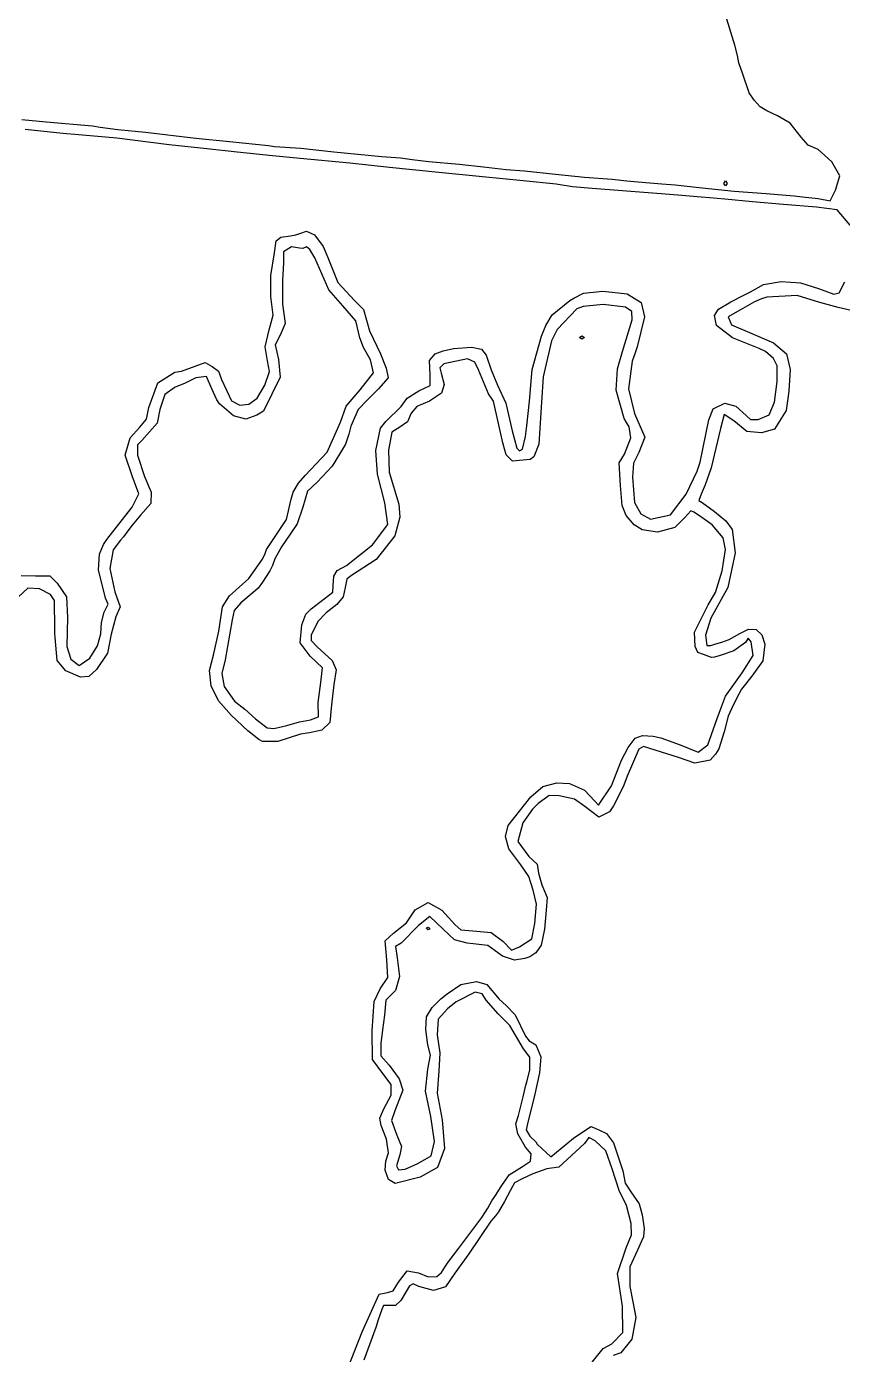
# Model space of a CAD drawing. Extents: x -65 to 166, y -50 to 139.
# Drawn here: x -36.59 to -7.6, y 45.09 to 92.23 of the extents above; entities that cross this region are included whole.
import ezdxf

# ---------------------------------------------------------------- set-up
doc = ezdxf.new("R2010")
doc.units = 0

msp = doc.modelspace()

# ---------------------------------------------------------------- linework, layer by layer
at = {"layer": 'Layer 1'}
for p, q in [((-11.427899, 91.572776), (-12.08514, 93.736326)), ((-11.332993, 91.198609), (-11.427899, 91.572776)), ((-11.279078, 90.942808), (-11.332993, 91.198609)), ((-11.152211, 90.570263), (-11.279078, 90.942808)), ((-10.909622, 89.880067), (-11.152211, 90.570263)), ((-10.733556, 89.610418), (-10.909622, 89.880067)), ((-10.528408, 89.375523), (-10.733556, 89.610418)), ((-10.290087, 89.233722), (-10.528408, 89.375523)), ((-9.906247, 89.055009), (-10.290087, 89.233722)), ((-36.751052, 88.933169), (-35.884865, 88.843115)), ((-35.884865, 88.843115), (-34.242095, 88.704944)), ((-34.242095, 88.704944), (-33.973279, 88.654745)), ((-33.973279, 88.654745), (-33.346041, 88.571324)), ((-9.454274, 88.795486), (-9.906247, 89.055009)), ((-9.063561, 88.301381), (-9.454274, 88.795486)), ((-35.526417, 88.453907), (-36.631547, 88.568064)), ((-35.167995, 88.416965), (-35.526417, 88.453907)), ((-34.869308, 88.392025), (-35.167995, 88.416965)), ((-33.375888, 88.269098), (-34.869308, 88.392025)), ((-31.524038, 88.031732), (-33.375888, 88.269098)), ((-33.346041, 88.571324), (-32.360381, 88.483058)), ((-32.360381, 88.483058), (-30.568271, 88.269715)), ((-30.568271, 88.269715), (-29.373531, 88.148736)), ((-8.814518, 88.022845), (-9.063561, 88.301381)), ((-30.179958, 87.882227), (-31.524038, 88.031732)), ((-29.104688, 87.763073), (-30.179958, 87.882227)), ((-29.373531, 88.148736), (-27.997211, 88.0003)), ((-27.850208, 87.641386), (-29.104688, 87.763073)), ((-27.997211, 88.0003), (-27.78338, 87.966169)), ((-27.78338, 87.966169), (-26.84719, 87.90539)), ((-26.84719, 87.90539), (-25.66984, 87.784091)), ((-25.66984, 87.784091), (-23.96734, 87.615336)), ((-8.458539, 87.865224), (-8.814518, 88.022845)), ((-7.982818, 87.428325), (-8.458539, 87.865224)), ((-26.864548, 87.549428), (-27.850208, 87.641386)), ((-25.102308, 87.37597), (-26.864548, 87.549428)), ((-23.698488, 87.226442), (-25.102308, 87.37597)), ((-23.96734, 87.615336), (-23.306604, 87.563263)), ((-21.936248, 87.051096), (-23.698488, 87.226442)), ((-23.306604, 87.563263), (-22.884118, 87.507349)), ((-22.884118, 87.507349), (-22.290378, 87.434797)), ((-22.290378, 87.434797), (-21.219438, 87.338914)), ((-21.219438, 87.338914), (-20.353252, 87.249249)), ((-20.353252, 87.249249), (-19.546803, 87.156979)), ((-7.689037, 86.926271), (-7.982818, 87.428325)), ((-20.383088, 86.896909), (-21.936248, 87.051096)), ((-18.949398, 86.752226), (-20.383088, 86.896909)), ((-19.546803, 87.156979), (-18.901004, 87.100832)), ((-17.771738, 86.629496), (-18.949398, 86.752226)), ((-18.901004, 87.100832), (-17.795874, 86.993287)), ((-17.795874, 86.993287), (-16.769034, 86.878837)), ((-16.769034, 86.878837), (-15.784562, 86.808754)), ((-15.784562, 86.808754), (-15.26355, 86.756341)), ((-15.26355, 86.756341), (-14.588634, 86.689758)), ((-11.81089, 86.657491), (-11.751153, 86.747096)), ((-11.751153, 86.747096), (-11.691416, 86.657491)), ((-7.84473, 86.41917), (-7.689037, 86.926271)), ((-17.19583, 86.543379), (-17.771738, 86.629496)), ((-16.49177, 86.481288), (-17.19583, 86.543379)), ((-14.2003, 86.299102), (-16.49177, 86.481288)), ((-14.588634, 86.689758), (-14.021133, 86.639609)), ((-13.453588, 86.239365), (-14.2003, 86.299102)), ((-14.021133, 86.639609), (-13.543237, 86.609573)), ((-13.543237, 86.609573), (-12.587445, 86.507178)), ((-12.587445, 86.507178), (-11.452445, 86.386718)), ((-11.751153, 86.567885), (-11.81089, 86.657491)), ((-11.81089, 86.657491), (-11.81089, 86.657491)), ((-11.691416, 86.657491), (-11.751153, 86.567885)), ((-11.452445, 86.386718), (-10.307715, 86.306312)), ((-10.307715, 86.306312), (-9.312013, 86.21486)), ((-8.038856, 86.036247), (-7.844711, 86.419167)), ((-7.844711, 86.419167), (-7.84473, 86.41917)), ((-12.61727, 86.167179), (-13.453588, 86.239365)), ((-12.320537, 86.142836), (-12.61727, 86.167179)), ((-11.782904, 86.095763), (-12.320537, 86.142836)), ((-10.795292, 86.000967), (-11.782904, 86.095763)), ((-9.690162, 85.910758), (-10.795292, 86.000967)), ((-8.525292, 85.817126), (-9.690162, 85.910758)), ((-9.312013, 86.21486), (-9.023059, 86.182961)), ((-9.023059, 86.182961), (-8.465599, 86.128708)), ((-7.788335, 85.717282), (-8.525292, 85.817126)), ((-8.465599, 86.128708), (-8.038856, 86.036247)), ((-7.263169, 85.110324), (-7.788335, 85.717282)), ((-27.017363, 84.829903), (-26.843097, 84.895267)), ((-26.843097, 84.895267), (-26.63766, 84.966838)), ((-26.63766, 84.966838), (-26.357493, 84.839709)), ((-27.777725, 84.200167), (-27.722187, 84.616567)), ((-27.722187, 84.616567), (-27.557435, 84.747304)), ((-27.557435, 84.747304), (-27.215018, 84.794604)), ((-27.173867, 84.406533), (-27.4543, 84.230776)), ((-27.215018, 84.794604), (-27.017363, 84.829903)), ((-26.89585, 84.358833), (-27.173867, 84.406533)), ((-26.64346, 84.413904), (-26.776753, 84.354771)), ((-26.525303, 84.312871), (-26.64346, 84.413904)), ((-26.357493, 84.839709), (-26.049744, 84.417371)), ((-26.049744, 84.417371), (-25.878083, 84.029081)), ((-27.904133, 83.391932), (-27.777725, 84.200167)), ((-27.4543, 84.230776), (-27.462738, 83.852323)), ((-26.776753, 84.354771), (-26.89585, 84.358833)), ((-26.346044, 84.01565), (-26.525303, 84.312871)), ((-25.849241, 82.87832), (-26.346044, 84.01565)), ((-25.878083, 84.029081), (-25.525326, 83.140308)), ((-27.462738, 83.852323), (-27.488485, 83.199672)), ((-27.908911, 82.64522), (-27.904133, 83.391932)), ((-27.488485, 83.199672), (-27.492637, 82.374161)), ((-25.525326, 83.140308), (-24.940109, 82.507442)), ((-10.873359, 82.815305), (-10.406891, 83.071932)), ((-10.406891, 83.071932), (-9.778538, 83.179536)), ((-9.778538, 83.179536), (-9.092612, 83.13325)), ((-9.092612, 83.13325), (-8.453429, 82.928208)), ((-7.714222, 82.778842), (-7.512697, 83.162879)), ((-27.829528, 81.979871), (-27.908911, 82.64522)), ((-25.348999, 82.309463), (-25.849241, 82.87832)), ((-24.940109, 82.507442), (-24.612229, 82.178889)), ((-17.910182, 81.989649), (-17.281829, 82.505783)), ((-17.281829, 82.505783), (-17.145319, 82.590663)), ((-17.145319, 82.590663), (-16.795264, 82.7677)), ((-16.795264, 82.7677), (-16.111889, 82.831248)), ((-16.111889, 82.831248), (-15.253168, 82.736103)), ((-15.253168, 82.736103), (-14.747309, 82.429033)), ((-11.57188, 82.457498), (-11.127703, 82.684905)), ((-11.127703, 82.684905), (-10.873359, 82.815305)), ((-10.475652, 82.565553), (-10.726009, 82.45397)), ((-10.29187, 82.618307), (-10.475652, 82.565553)), ((-9.20588, 82.683868), (-10.29187, 82.618307)), ((-8.409568, 82.432429), (-9.20588, 82.683868)), ((-8.453429, 82.928208), (-7.904225, 82.727838)), ((-7.904225, 82.727838), (-7.714222, 82.778842)), ((-27.492637, 82.374161), (-27.405129, 81.686858)), ((-24.884697, 81.779944), (-25.348999, 82.309463)), ((-24.612229, 82.178889), (-24.408024, 81.423342)), ((-17.035746, 82.207139), (-17.73588, 81.469339)), ((-16.811732, 82.291983), (-17.035746, 82.207139)), ((-16.101266, 82.361645), (-16.811732, 82.291983)), ((-15.306692, 82.271039), (-16.101266, 82.361645)), ((-15.083543, 82.114863), (-15.306692, 82.271039)), ((-15.069949, 81.818848), (-15.083543, 82.114863)), ((-14.747309, 82.429033), (-14.635095, 81.928509)), ((-12.149814, 81.969384), (-12.003193, 82.191322)), ((-12.003193, 82.191322), (-11.57188, 82.457498)), ((-11.226865, 82.172537), (-11.661313, 81.917281)), ((-10.726009, 82.45397), (-11.226865, 82.172537)), ((-7.758764, 82.258415), (-8.409568, 82.432429)), ((-7.288664, 82.1482), (-7.758764, 82.258415)), ((-27.969679, 81.46599), (-27.829528, 81.979871)), ((-27.405129, 81.686858), (-27.581409, 81.272071)), ((-24.744817, 81.181573), (-24.884697, 81.779944)), ((-18.291718, 81.238002), (-18.142945, 81.613909)), ((-18.142945, 81.613909), (-17.910182, 81.989649)), ((-15.411007, 80.687928), (-15.069949, 81.818848)), ((-14.635095, 81.928509), (-14.889382, 80.853989)), ((-12.074035, 81.613301), (-12.149814, 81.969384)), ((-11.512143, 81.179354), (-12.074035, 81.613301)), ((-11.661313, 81.917281), (-11.543629, 81.64329)), ((-11.543629, 81.64329), (-10.903343, 81.36791)), ((-28.115026, 80.861065), (-27.969679, 81.46599)), ((-27.581409, 81.272071), (-27.750613, 80.932084)), ((-24.618929, 80.828635), (-24.744817, 81.181573)), ((-24.408024, 81.423342), (-24.011045, 80.612813)), ((-18.621946, 80.056562), (-18.291718, 81.238002)), ((-17.73588, 81.469339), (-17.935553, 81.071061)), ((-16.9482, 81.1916), (-16.858594, 81.251337)), ((-16.858594, 81.131863), (-16.9482, 81.1916)), ((-16.9482, 81.1916), (-16.9482, 81.1916)), ((-16.858594, 81.251337), (-16.768989, 81.1916)), ((-16.768989, 81.1916), (-16.858594, 81.131863)), ((-10.855036, 80.917909), (-11.512143, 81.179354)), ((-10.903343, 81.36791), (-10.052911, 81.005756)), ((-28.029416, 80.35526), (-28.115026, 80.861065)), ((-27.750613, 80.932084), (-27.635084, 80.411165)), ((-24.366597, 80.397209), (-24.618929, 80.828635)), ((-24.011045, 80.612813), (-23.816092, 80.103382)), ((-22.071207, 80.604542), (-21.791091, 80.713669)), ((-21.791091, 80.713669), (-21.414038, 80.801112)), ((-21.414038, 80.801112), (-20.771607, 80.845914)), ((-20.771607, 80.845914), (-20.421987, 80.776304)), ((-20.421987, 80.776304), (-20.25447, 80.567343)), ((-17.935553, 81.071061), (-18.238227, 79.787791)), ((-15.595686, 80.077162), (-15.411007, 80.687928)), ((-14.976889, 80.609282), (-15.076145, 80.353853)), ((-14.889382, 80.853989), (-14.976889, 80.609282)), ((-10.556351, 80.802766), (-10.855036, 80.917909)), ((-10.337642, 80.688519), (-10.556351, 80.802766)), ((-10.049471, 80.4407), (-10.337642, 80.688519)), ((-10.052911, 81.005756), (-9.591013, 80.609322)), ((-9.591013, 80.609322), (-9.454757, 80.057957)), ((-31.086906, 79.988851), (-30.59987, 80.177315)), ((-30.59987, 80.177315), (-30.243209, 80.298151)), ((-30.243209, 80.298151), (-29.988659, 80.16311)), ((-29.988659, 80.16311), (-29.763303, 79.997242)), ((-27.952352, 79.983332), (-28.029416, 80.35526)), ((-27.635084, 80.411165), (-27.575479, 79.786573)), ((-24.267042, 79.932431), (-24.366597, 80.397209)), ((-22.271242, 80.368162), (-22.071207, 80.604542)), ((-22.252757, 79.865577), (-22.271242, 80.368162)), ((-21.766892, 80.249314), (-21.901109, 80.11537)), ((-20.924813, 80.432133), (-21.766892, 80.249314)), ((-20.655749, 80.309963), (-20.924813, 80.432133)), ((-20.532462, 80.046131), (-20.655749, 80.309963)), ((-20.25447, 80.567343), (-20.082295, 80.041269)), ((-15.076145, 80.353853), (-15.201131, 79.372299)), ((-9.916622, 80.178035), (-10.049471, 80.4407)), ((-9.926036, 79.621658), (-9.916622, 80.178035)), ((-31.925365, 79.578679), (-31.315207, 79.958804)), ((-31.315207, 79.958804), (-31.086906, 79.988851)), ((-30.568257, 79.752878), (-30.979169, 79.55847)), ((-30.196223, 79.807784), (-30.568257, 79.752878)), ((-30.002884, 79.368094), (-30.196223, 79.807784)), ((-29.763303, 79.997242), (-29.663446, 79.698834)), ((-29.663446, 79.698834), (-29.304502, 78.94475)), ((-27.575479, 79.786573), (-28.17488, 78.576753)), ((-28.121843, 79.491493), (-27.952352, 79.983332)), ((-24.738772, 79.328329), (-24.267042, 79.932431)), ((-23.740107, 79.761902), (-24.082769, 79.371604)), ((-23.816092, 80.103382), (-23.740107, 79.761902)), ((-22.242842, 79.487554), (-22.252757, 79.865577)), ((-21.901109, 80.11537), (-21.854755, 79.927009)), ((-21.854755, 79.927009), (-21.746188, 79.523604)), ((-20.17165, 79.190422), (-20.532462, 80.046131)), ((-20.082295, 80.041269), (-19.851969, 79.500619)), ((-18.717494, 78.934212), (-18.621946, 80.056562)), ((-18.238227, 79.787791), (-18.297582, 78.891736)), ((-15.645486, 79.319478), (-15.595686, 80.077162)), ((-9.454757, 80.057957), (-9.508021, 79.280022)), ((-32.240872, 78.710175), (-31.925365, 79.578679)), ((-31.307179, 79.426625), (-31.679505, 79.171491)), ((-30.979169, 79.55847), (-31.307179, 79.426625)), ((-29.822149, 78.981823), (-30.002884, 79.368094)), ((-28.399786, 79.034254), (-28.121843, 79.491493)), ((-25.232044, 78.753303), (-24.738772, 79.328329)), ((-24.082769, 79.371604), (-24.479243, 78.981306)), ((-23.070297, 79.033939), (-22.653089, 79.290292)), ((-22.653089, 79.290292), (-22.242842, 79.487554)), ((-21.841471, 79.212662), (-22.266106, 78.932621)), ((-21.746188, 79.523604), (-21.841471, 79.212662)), ((-19.851969, 79.500619), (-19.556294, 78.860989)), ((-15.35906, 78.319118), (-15.645486, 79.319478)), ((-15.201131, 79.372299), (-14.990209, 78.491313)), ((-10.014289, 78.897413), (-9.926036, 79.621658)), ((-9.508021, 79.280022), (-9.599484, 78.60227)), ((-31.679505, 79.171491), (-31.856679, 78.634817)), ((-29.731939, 78.83392), (-29.822149, 78.981823)), ((-29.23277, 78.414304), (-29.731939, 78.83392)), ((-29.304502, 78.94475), (-29.009004, 78.786275)), ((-29.009004, 78.786275), (-28.692044, 78.826853)), ((-28.692044, 78.826853), (-28.399786, 79.034254)), ((-25.430179, 78.180759), (-25.232044, 78.753303)), ((-24.479243, 78.981306), (-24.802708, 78.637818)), ((-23.820774, 78.204716), (-23.280327, 78.735288)), ((-23.280327, 78.735288), (-23.070297, 79.033939)), ((-22.720399, 78.743585), (-22.922165, 78.507144)), ((-22.266106, 78.932621), (-22.720399, 78.743585)), ((-19.999268, 78.934814), (-20.17165, 79.190422)), ((-19.664952, 77.454424), (-19.999268, 78.934814)), ((-19.556294, 78.860989), (-19.336742, 77.879519)), ((-18.80945, 78.049567), (-18.717494, 78.934212)), ((-18.297582, 78.891736), (-18.381702, 77.401197)), ((-12.192028, 78.656724), (-11.785475, 78.861819)), ((-11.785475, 78.861819), (-11.390917, 78.749324)), ((-11.390917, 78.749324), (-11.025607, 78.416378)), ((-10.200916, 78.446718), (-10.014289, 78.897413)), ((-32.562873, 78.005434), (-32.323795, 78.289238)), ((-32.323795, 78.289238), (-32.240872, 78.710175)), ((-31.856679, 78.634817), (-31.951886, 78.151628)), ((-28.794341, 78.285286), (-29.23277, 78.414304)), ((-28.408851, 78.435093), (-28.794341, 78.285286)), ((-28.17488, 78.576753), (-28.408851, 78.435093)), ((-24.802708, 78.637818), (-25.072398, 78.043973)), ((-22.922165, 78.507144), (-23.057493, 78.199397)), ((-15.275609, 78.174883), (-15.35906, 78.319118)), ((-14.990209, 78.491313), (-14.618467, 77.64984)), ((-12.652571, 76.760393), (-12.348461, 78.268463)), ((-12.348461, 78.268463), (-12.192028, 78.656724)), ((-11.801392, 78.461692), (-11.935499, 77.955325)), ((-11.462561, 78.232648), (-11.801392, 78.461692)), ((-11.025607, 78.416378), (-10.868448, 78.28182)), ((-10.868448, 78.28182), (-10.593957, 78.280076)), ((-10.593957, 78.280076), (-10.200916, 78.446718)), ((-9.599484, 78.60227), (-10.015027, 77.936448)), ((-32.906735, 77.624497), (-32.562873, 78.005434)), ((-31.951886, 78.151628), (-32.496817, 77.528577)), ((-25.905172, 77.12246), (-25.430179, 78.180759)), ((-25.072398, 78.043973), (-25.132173, 77.756698)), ((-24.180542, 77.183859), (-24.01359, 77.975374)), ((-24.01359, 77.975374), (-23.820774, 78.204716)), ((-23.605493, 77.830079), (-23.725359, 77.190857)), ((-23.33122, 78.006417), (-23.605493, 77.830079)), ((-23.057493, 78.199397), (-23.33122, 78.006417)), ((-19.336742, 77.879519), (-19.174012, 77.265303)), ((-18.859789, 77.672818), (-18.80945, 78.049567)), ((-15.179217, 78.019937), (-15.275609, 78.174883)), ((-15.118513, 77.623374), (-15.179217, 78.019937)), ((-11.935499, 77.955325), (-12.261723, 76.561985)), ((-10.999232, 77.85609), (-11.462561, 78.232648)), ((-10.476031, 77.800665), (-10.999232, 77.85609)), ((-10.015027, 77.936448), (-10.476031, 77.800665)), ((-33.087941, 77.012217), (-32.906735, 77.624497)), ((-32.496817, 77.528577), (-32.648159, 77.381633)), ((-32.648159, 77.381633), (-32.641825, 77.015998)), ((-25.251804, 77.39818), (-25.428058, 77.105738)), ((-25.19191, 77.577487), (-25.251804, 77.39818)), ((-25.132173, 77.756698), (-25.19191, 77.577487)), ((-19.552276, 77.02938), (-19.664952, 77.454424)), ((-18.971142, 77.226403), (-18.859789, 77.672818)), ((-18.381702, 77.401197), (-18.566463, 76.950286)), ((-15.341413, 77.042694), (-15.118513, 77.623374)), ((-14.618467, 77.64984), (-14.838766, 77.110983)), ((-32.836735, 76.283641), (-33.087941, 77.012217)), ((-32.641825, 77.015998), (-32.396334, 76.260869)), ((-26.691649, 76.286339), (-25.905172, 77.12246)), ((-25.428058, 77.105738), (-25.63698, 76.773493)), ((-24.123156, 76.34113), (-24.180542, 77.183859)), ((-23.725359, 77.190857), (-23.703452, 76.405819)), ((-19.323443, 76.795137), (-19.552276, 77.02938)), ((-18.699635, 76.862992), (-19.323443, 76.795137)), ((-19.174012, 77.265303), (-19.079604, 77.160674)), ((-19.079604, 77.160674), (-18.971142, 77.226403)), ((-18.566463, 76.950286), (-18.699635, 76.862992)), ((-15.529441, 76.741225), (-15.341413, 77.042694)), ((-14.838766, 77.110983), (-15.027067, 76.727038)), ((-25.729542, 76.616462), (-26.26255, 76.056111)), ((-25.63698, 76.773493), (-25.729542, 76.616462)), ((-23.703452, 76.405819), (-23.365553, 75.276179)), ((-15.490933, 75.939543), (-15.529441, 76.741225)), ((-15.027067, 76.727038), (-15.055906, 76.236983)), ((-13.158598, 75.631446), (-12.76662, 76.444558)), ((-12.76662, 76.444558), (-12.652571, 76.760393)), ((-12.261723, 76.561985), (-12.477438, 75.964615)), ((-32.592408, 75.639423), (-32.836735, 76.283641)), ((-32.396334, 76.260869), (-32.161239, 75.704287)), ((-27.117924, 75.701359), (-26.923242, 76.017523)), ((-26.923242, 76.017523), (-26.691649, 76.286339)), ((-26.26255, 76.056111), (-26.610694, 75.731102)), ((-23.856222, 75.325009), (-24.123156, 76.34113)), ((-15.432708, 75.221154), (-15.490933, 75.939543)), ((-15.055906, 76.236983), (-14.99227, 75.331179)), ((-12.477438, 75.964615), (-12.621492, 75.626844)), ((-32.832305, 75.164081), (-32.592408, 75.639423)), ((-32.161239, 75.704287), (-32.171395, 75.295866)), ((-27.34958, 74.724074), (-27.189344, 75.444956)), ((-27.189344, 75.444956), (-27.117924, 75.701359)), ((-26.610694, 75.731102), (-26.767363, 75.167201)), ((-13.714236, 74.890388), (-13.158598, 75.631446)), ((-12.621492, 75.626844), (-12.70063, 75.400466)), ((-33.733513, 74.022451), (-32.832305, 75.164081)), ((-32.171395, 75.295866), (-32.535574, 74.887337)), ((-26.767363, 75.167201), (-26.968532, 74.570471)), ((-23.754364, 74.555731), (-23.856222, 75.325009)), ((-23.365553, 75.276179), (-23.322685, 74.808343)), ((-15.287631, 74.869703), (-15.432708, 75.221154)), ((-14.99227, 75.331179), (-14.759379, 74.929593)), ((-12.990671, 75.037183), (-13.205281, 74.796956)), ((-12.886131, 74.983622), (-12.990671, 75.037183)), ((-12.680027, 74.860492), (-12.886131, 74.983622)), ((-12.70063, 75.400466), (-12.581012, 75.337376)), ((-12.581012, 75.337376), (-12.141941, 75.008823)), ((-12.141941, 75.008823), (-11.744787, 74.680269)), ((-32.839293, 74.532445), (-32.988636, 74.330498)), ((-32.535574, 74.887337), (-32.839293, 74.532445)), ((-28.059309, 73.660524), (-27.34958, 74.724074)), ((-26.968532, 74.570471), (-27.218232, 74.211942)), ((-24.299929, 73.824349), (-23.754364, 74.555731)), ((-23.322685, 74.808343), (-23.502795, 74.147119)), ((-15.005079, 74.538784), (-15.287631, 74.869703)), ((-14.715247, 74.361521), (-15.005079, 74.538784)), ((-14.759379, 74.929593), (-14.426351, 74.737658)), ((-14.426351, 74.737658), (-13.714236, 74.890388)), ((-13.205281, 74.796956), (-13.552838, 74.442699)), ((-12.225079, 74.542491), (-12.680027, 74.860492)), ((-11.840929, 74.083308), (-12.225079, 74.542491)), ((-11.744787, 74.680269), (-11.522305, 74.378358)), ((-33.847776, 73.843933), (-33.733513, 74.022451)), ((-33.136946, 74.11051), (-33.255239, 73.993659)), ((-32.988636, 74.330498), (-33.136946, 74.11051)), ((-27.218232, 74.211942), (-27.526356, 73.763915)), ((-23.502795, 74.147119), (-24.170166, 73.309216)), ((-14.177614, 74.279204), (-14.715247, 74.361521)), ((-13.552838, 74.442699), (-14.177614, 74.279204)), ((-11.757617, 73.663394), (-11.840929, 74.083308)), ((-11.522305, 74.378358), (-11.417918, 73.545397)), ((-33.99402, 73.503275), (-33.847776, 73.843933)), ((-33.50522, 73.650596), (-33.623956, 72.987069)), ((-33.255239, 73.993659), (-33.50522, 73.650596)), ((-28.112428, 73.519497), (-28.059309, 73.660524)), ((-27.526356, 73.763915), (-27.762243, 73.336162)), ((-25.216008, 73.097212), (-24.299929, 73.824349)), ((-11.877038, 72.902328), (-11.757617, 73.663394)), ((-11.417918, 73.545397), (-11.675135, 72.314206)), ((-34.028323, 72.946925), (-33.99402, 73.503275)), ((-28.691489, 72.632614), (-28.206852, 73.322096)), ((-28.206852, 73.322096), (-28.112428, 73.519497)), ((-27.852106, 73.100733), (-27.939811, 72.904067)), ((-27.762243, 73.336162), (-27.852106, 73.100733)), ((-25.547987, 72.913309), (-25.216008, 73.097212)), ((-24.170166, 73.309216), (-25.078545, 72.715389)), ((-36.776049, 72.738803), (-36.266689, 72.732368)), ((-36.266689, 72.732368), (-35.757329, 72.725928)), ((-35.757329, 72.725928), (-35.500597, 72.473963)), ((-33.785642, 71.939223), (-34.028323, 72.946925)), ((-33.623956, 72.987069), (-33.44571, 72.162555)), ((-29.375112, 72.021166), (-28.691489, 72.632614)), ((-27.939811, 72.904067), (-28.20693, 72.506057)), ((-25.692589, 72.373403), (-25.666755, 72.71256)), ((-25.666755, 72.71256), (-25.547987, 72.913309)), ((-25.21333, 72.609728), (-25.269329, 72.316268)), ((-25.078545, 72.715389), (-25.21333, 72.609728)), ((-12.107603, 72.134583), (-11.877038, 72.902328)), ((-36.543408, 72.296508), (-36.870478, 71.984256)), ((-36.12314, 72.272027), (-36.543408, 72.296508)), ((-35.733143, 72.066884), (-36.12314, 72.272027)), ((-35.500597, 72.473963), (-35.172933, 71.983224)), ((-33.44571, 72.162555), (-33.266796, 71.629813)), ((-28.531892, 72.132355), (-28.975517, 71.768903)), ((-28.35797, 72.28791), (-28.531892, 72.132355)), ((-28.20693, 72.506057), (-28.35797, 72.28791)), ((-26.480554, 71.561094), (-25.709221, 72.152651)), ((-25.709221, 72.152651), (-25.692589, 72.373403)), ((-25.269329, 72.316268), (-25.342395, 71.987299)), ((-12.373327, 71.697628), (-12.107603, 72.134583)), ((-11.675135, 72.314206), (-12.271905, 71.225877)), ((-35.59153, 71.849238), (-35.733143, 72.066884)), ((-35.579507, 70.835218), (-35.59153, 71.849238)), ((-35.172933, 71.983224), (-35.131998, 71.244873)), ((-33.832908, 71.441453), (-33.684369, 71.722558)), ((-33.684369, 71.722558), (-33.785642, 71.939223)), ((-29.625501, 71.626788), (-29.375112, 72.021166)), ((-28.975517, 71.768903), (-29.207597, 71.501058)), ((-25.561937, 71.711467), (-25.938655, 71.418845)), ((-25.342395, 71.987299), (-25.561937, 71.711467)), ((-12.862541, 70.729554), (-12.373327, 71.697628)), ((-35.131998, 71.244873), (-35.156876, 70.22329)), ((-33.927802, 71.073688), (-33.832908, 71.441453)), ((-33.413145, 71.277366), (-33.582269, 70.66048)), ((-33.266796, 71.629813), (-33.413145, 71.277366)), ((-29.75833, 70.770036), (-29.625501, 71.626788)), ((-29.207597, 71.501058), (-29.282924, 71.171533)), ((-26.812839, 70.992762), (-26.661438, 71.370706)), ((-26.661438, 71.370706), (-26.480554, 71.561094)), ((-25.938655, 71.418845), (-26.239616, 71.108126)), ((-12.271905, 71.225877), (-12.467958, 70.617097)), ((-35.586676, 70.678719), (-35.579507, 70.835218)), ((-33.94451, 70.671736), (-33.927802, 71.073688)), ((-29.94233, 69.911562), (-29.75833, 70.770036)), ((-29.282924, 71.171533), (-29.52625, 69.748163)), ((-26.863615, 70.345553), (-26.812839, 70.992762)), ((-26.239616, 71.108126), (-26.474494, 70.626332)), ((-12.832011, 70.220882), (-12.862541, 70.729554)), ((-11.245048, 70.676536), (-10.937021, 70.836862)), ((-10.937021, 70.836862), (-10.667478, 70.820327)), ((-10.667478, 70.820327), (-10.464407, 70.638668)), ((-35.57042, 70.535542), (-35.586676, 70.678719)), ((-35.498092, 69.727498), (-35.57042, 70.535542)), ((-34.341303, 69.808155), (-34.060718, 70.241248)), ((-34.060718, 70.241248), (-33.94451, 70.671736)), ((-33.582269, 70.66048), (-33.711201, 69.985684)), ((-26.512189, 69.872272), (-26.863615, 70.345553)), ((-26.474494, 70.626332), (-26.469854, 70.427657)), ((-26.469854, 70.427657), (-26.260457, 70.211333)), ((-12.467958, 70.617097), (-12.416048, 70.256698)), ((-12.416048, 70.256698), (-12.271595, 70.252982)), ((-12.271595, 70.252982), (-12.096778, 70.319463)), ((-12.096778, 70.319463), (-11.884712, 70.375592)), ((-11.884712, 70.375592), (-11.626619, 70.463848)), ((-11.626619, 70.463848), (-11.245048, 70.676536)), ((-11.047852, 70.365835), (-11.457077, 70.06863)), ((-10.951414, 70.513021), (-11.047852, 70.365835)), ((-10.843507, 70.37976), (-10.951414, 70.513021)), ((-10.771783, 69.903027), (-10.843507, 70.37976)), ((-10.464407, 70.638668), (-10.355796, 70.303622)), ((-10.355796, 70.303622), (-10.426763, 69.710199)), ((-35.156876, 70.22329), (-35.014453, 69.766883)), ((-34.71929, 69.546137), (-34.341303, 69.808155)), ((-33.711201, 69.985684), (-34.107843, 69.40346)), ((-30.084828, 69.371011), (-29.94233, 69.911562)), ((-26.073268, 69.46132), (-26.512189, 69.872272)), ((-26.260457, 70.211333), (-25.735357, 69.718001)), ((-12.739671, 70.007979), (-12.832011, 70.220882)), ((-12.542103, 69.932406), (-12.739671, 70.007979)), ((-12.249276, 69.833356), (-12.542103, 69.932406)), ((-12.141211, 69.838673), (-12.249276, 69.833356)), ((-11.947701, 69.901314), (-12.141211, 69.838673)), ((-11.457077, 70.06863), (-11.947701, 69.901314)), ((-11.16907, 69.29051), (-10.771783, 69.903027)), ((-35.187862, 69.358102), (-35.498092, 69.727498)), ((-34.667247, 69.129088), (-35.187862, 69.358102)), ((-35.014453, 69.766883), (-34.71929, 69.546137)), ((-34.107843, 69.40346), (-34.378956, 69.157567)), ((-30.025044, 68.82778), (-30.084828, 69.371011)), ((-29.52625, 69.748163), (-29.652416, 69.255852)), ((-26.132769, 68.939736), (-26.073268, 69.46132)), ((-25.735357, 69.718001), (-25.584894, 69.391281)), ((-25.584894, 69.391281), (-25.669509, 68.870578)), ((-10.426763, 69.710199), (-10.824327, 69.162392)), ((-34.378956, 69.157567), (-34.667247, 69.129088)), ((-29.766768, 68.294693), (-30.025044, 68.82778)), ((-29.652416, 69.255852), (-29.563027, 68.805561)), ((-26.224667, 68.226925), (-26.132769, 68.939736)), ((-25.669509, 68.870578), (-25.754746, 68.150688)), ((-11.751129, 68.459658), (-11.16907, 69.29051)), ((-10.824327, 69.162392), (-11.184889, 68.706569)), ((-29.563027, 68.805561), (-29.199102, 68.281304)), ((-11.900472, 68.073739), (-11.751129, 68.459658)), ((-11.36657, 68.371247), (-11.546871, 68.012825)), ((-11.184889, 68.706569), (-11.36657, 68.371247)), ((-29.313791, 67.784572), (-29.766768, 68.294693)), ((-29.199102, 68.281304), (-28.832326, 67.989942)), ((-28.832326, 67.989942), (-28.45256, 67.657715)), ((-26.212027, 67.717434), (-26.224667, 68.226925)), ((-25.754746, 68.150688), (-25.815908, 67.518169)), ((-12.049814, 67.666267), (-11.900472, 68.073739)), ((-11.546871, 68.012825), (-11.659662, 67.750777)), ((-28.730125, 67.228504), (-29.313791, 67.784572)), ((-28.45256, 67.657715), (-28.037943, 67.338044)), ((-27.803282, 67.304406), (-27.336667, 67.419985)), ((-27.336667, 67.419985), (-26.884899, 67.546293)), ((-26.884899, 67.546293), (-26.502556, 67.614244)), ((-26.502556, 67.614244), (-26.212027, 67.717434)), ((-25.815908, 67.518169), (-26.097907, 67.25308)), ((-12.387722, 66.725057), (-12.049814, 67.666267)), ((-11.659662, 67.750777), (-11.802095, 67.18594)), ((-28.330425, 66.914473), (-28.730125, 67.228504)), ((-28.037943, 67.338044), (-27.803282, 67.304406)), ((-26.850454, 67.102101), (-27.658843, 66.852832)), ((-26.534916, 67.153421), (-26.850454, 67.102101)), ((-26.097907, 67.25308), (-26.534916, 67.153421)), ((-15.213204, 66.635811), (-14.968229, 66.969013)), ((-14.968229, 66.969013), (-14.707714, 67.060738)), ((-14.707714, 67.060738), (-14.326022, 67.037254)), ((-14.326022, 67.037254), (-14.056957, 66.974196)), ((-14.056957, 66.974196), (-13.364028, 66.728342)), ((-11.802095, 67.18594), (-11.991177, 66.584723)), ((-28.204104, 66.847371), (-28.330425, 66.914473)), ((-27.658843, 66.852832), (-28.204104, 66.847371)), ((-15.454823, 66.190304), (-15.213204, 66.635811)), ((-14.836635, 66.570971), (-15.249266, 65.62221)), ((-14.66626, 66.675511), (-14.836635, 66.570971)), ((-13.42777, 66.282788), (-14.66626, 66.675511)), ((-13.364028, 66.728342), (-12.731889, 66.467179)), ((-12.731889, 66.467179), (-12.387722, 66.725057)), ((-11.991177, 66.584723), (-12.109538, 66.394998)), ((-15.802921, 65.271693), (-15.454823, 66.190304)), ((-12.841402, 66.083123), (-13.42777, 66.282788)), ((-12.303683, 66.187705), (-12.841402, 66.083123)), ((-12.109538, 66.394998), (-12.303683, 66.187705)), ((-15.249266, 65.62221), (-15.365419, 65.30156)), ((-18.670383, 64.877427), (-18.247382, 65.248636)), ((-18.247382, 65.248636), (-17.742401, 65.382067)), ((-17.742401, 65.382067), (-17.30387, 65.355533)), ((-17.30387, 65.355533), (-16.769467, 65.118925)), ((-16.769467, 65.118925), (-16.396074, 64.726001)), ((-16.266617, 64.586987), (-15.802921, 65.271693)), ((-15.365419, 65.30156), (-15.520555, 64.973006)), ((-19.472087, 63.867867), (-18.670383, 64.877427)), ((-18.416298, 64.644453), (-18.616235, 64.450308)), ((-18.198184, 64.798981), (-18.416298, 64.644453)), ((-18.017392, 64.924965), (-18.198184, 64.798981)), ((-17.665073, 64.914847), (-18.017392, 64.924965)), ((-17.120106, 64.79794), (-17.665073, 64.914847)), ((-16.758275, 64.543175), (-17.120106, 64.79794)), ((-16.396074, 64.726001), (-16.266617, 64.586987)), ((-15.520555, 64.973006), (-15.736981, 64.5652)), ((-18.616235, 64.450308), (-18.950689, 63.958159)), ((-16.261013, 64.166557), (-16.758275, 64.543175)), ((-15.873429, 64.35612), (-16.261013, 64.166557)), ((-15.736981, 64.5652), (-15.873429, 64.35612)), ((-19.568783, 63.471687), (-19.472087, 63.867867)), ((-18.950689, 63.958159), (-19.13752, 63.29605)), ((-19.448259, 63.033903), (-19.568783, 63.471687)), ((-19.13752, 63.29605), (-18.747473, 62.767239)), ((-19.0301, 62.474615), (-19.448259, 63.033903)), ((-18.747473, 62.767239), (-18.449412, 62.494045)), ((-18.740358, 62.055984), (-19.0301, 62.474615)), ((-18.449412, 62.494045), (-18.400279, 62.173441)), ((-18.585394, 61.574629), (-18.740358, 62.055984)), ((-18.400279, 62.173441), (-18.276782, 61.759727)), ((-18.276782, 61.759727), (-18.088365, 61.308748)), ((-18.469494, 61.067337), (-18.585394, 61.574629)), ((-18.088365, 61.308748), (-18.124558, 60.857442)), ((-23.093327, 60.412196), (-22.775492, 60.871907)), ((-22.775492, 60.871907), (-22.314636, 61.136094)), ((-22.314636, 61.136094), (-21.83674, 60.856842)), ((-21.83674, 60.856842), (-21.35666, 60.343385)), ((-18.530139, 60.382088), (-18.469494, 61.067337)), ((-18.124558, 60.857442), (-18.188736, 60.189612)), ((-23.548646, 60.044944), (-23.093327, 60.412196)), ((-22.257526, 60.633247), (-22.662416, 60.313518)), ((-21.780811, 60.184498), (-22.257526, 60.633247)), ((-21.35666, 60.343385), (-21.15528, 60.160699)), ((-18.637968, 59.847127), (-18.530139, 60.382088)), ((-23.844971, 59.767784), (-23.548646, 60.044944)), ((-22.662416, 60.313518), (-23.280545, 59.68628)), ((-22.3843, 60.2274), (-22.324563, 60.253743)), ((-22.324563, 60.164138), (-22.3843, 60.2274)), ((-22.3843, 60.2274), (-22.3843, 60.2274)), ((-22.324563, 60.253743), (-22.264826, 60.190481)), ((-22.264826, 60.190481), (-22.324563, 60.164138)), ((-21.387937, 59.801368), (-21.780811, 60.184498)), ((-21.15528, 60.160699), (-20.729422, 60.126444)), ((-20.729422, 60.126444), (-20.082494, 60.066048)), ((-20.082494, 60.066048), (-19.670502, 59.755537)), ((-18.188736, 60.189612), (-18.300344, 59.61582)), ((-23.792914, 59.097456), (-23.844971, 59.767784)), ((-23.280545, 59.68628), (-23.475591, 59.565717)), ((-23.475591, 59.565717), (-23.424127, 59.166323)), ((-20.93495, 59.69294), (-21.387937, 59.801368)), ((-20.205049, 59.599751), (-20.93495, 59.69294)), ((-19.67686, 59.224931), (-20.205049, 59.599751)), ((-19.670502, 59.755537), (-19.353646, 59.444749)), ((-19.353646, 59.444749), (-19.076464, 59.563566)), ((-19.076464, 59.563566), (-18.637968, 59.847127)), ((-18.300344, 59.61582), (-18.496027, 59.342792)), ((-23.746176, 58.469057), (-23.792914, 59.097456)), ((-23.424127, 59.166323), (-23.336982, 58.501189)), ((-19.247292, 59.08891), (-19.67686, 59.224931)), ((-18.88968, 59.148647), (-19.247292, 59.08891)), ((-18.709046, 59.208384), (-18.88968, 59.148647)), ((-18.496027, 59.342792), (-18.709046, 59.208384)), ((-24.021027, 58.061506), (-23.746176, 58.469057)), ((-23.336982, 58.501189), (-23.47702, 58.002803)), ((-24.235156, 57.616388), (-24.021027, 58.061506)), ((-23.47702, 58.002803), (-23.658356, 57.834428)), ((-21.646788, 57.884602), (-21.159471, 58.217197)), ((-21.159471, 58.217197), (-20.603758, 58.326387)), ((-20.603758, 58.326387), (-20.229556, 58.223623)), ((-20.229556, 58.223623), (-19.80143, 57.704889)), ((-24.305947, 56.572708), (-24.235156, 57.616388)), ((-23.820516, 57.661203), (-23.875822, 57.136043)), ((-23.658356, 57.834428), (-23.820516, 57.661203)), ((-22.172476, 57.403845), (-21.87278, 57.712446)), ((-21.87278, 57.712446), (-21.646788, 57.884602)), ((-21.31958, 57.599802), (-21.628453, 57.356529)), ((-20.651603, 57.951954), (-21.31958, 57.599802)), ((-20.403384, 57.891765), (-20.651603, 57.951954)), ((-20.26333, 57.670644), (-20.403384, 57.891765)), ((-19.835553, 57.184725), (-20.26333, 57.670644)), ((-19.80143, 57.704889), (-19.549464, 57.476043)), ((-23.875822, 57.136043), (-23.937459, 56.60982)), ((-22.397662, 56.622408), (-22.376543, 57.075779)), ((-22.376543, 57.075779), (-22.172476, 57.403845)), ((-21.628453, 57.356529), (-21.961584, 56.989826)), ((-19.414868, 56.766566), (-19.835553, 57.184725)), ((-19.549464, 57.476043), (-19.232636, 57.147795)), ((-19.232636, 57.147795), (-18.864395, 56.385843)), ((-24.301888, 55.559702), (-24.305947, 56.572708)), ((-23.937459, 56.60982), (-23.997196, 56.129033)), ((-22.333527, 56.079757), (-22.397662, 56.622408)), ((-21.961584, 56.989826), (-21.999658, 56.439244)), ((-18.931954, 55.935768), (-19.414868, 56.766566)), ((-23.997196, 56.129033), (-23.9972, 55.6852)), ((-21.999658, 56.439244), (-21.901513, 55.791629)), ((-18.864395, 56.385843), (-18.726894, 56.219416)), ((-18.726894, 56.219416), (-18.490079, 56.085008)), ((-23.9972, 55.6852), (-23.699513, 55.356478)), ((-22.232847, 55.713654), (-22.333527, 56.079757)), ((-22.327211, 55.21815), (-22.232847, 55.713654)), ((-21.901513, 55.791629), (-21.940214, 55.146864)), ((-18.702131, 55.643254), (-18.931954, 55.935768)), ((-18.709413, 55.192502), (-18.702131, 55.643254)), ((-18.490079, 56.085008), (-18.318099, 55.654065)), ((-18.318099, 55.654065), (-18.366806, 55.086561)), ((-23.935117, 55.059118), (-24.301888, 55.559702)), ((-23.699513, 55.356478), (-23.347084, 54.87318)), ((-22.416389, 54.429455), (-22.327211, 55.21815)), ((-18.799219, 54.806298), (-18.709413, 55.192502)), ((-23.62851, 54.670744), (-23.935117, 55.059118)), ((-23.347084, 54.87318), (-23.22062, 54.471207)), ((-21.940214, 55.146864), (-22.00069, 54.366883)), ((-18.851958, 54.643357), (-18.799219, 54.806298)), ((-18.366806, 55.086561), (-18.556468, 54.220377)), ((-23.8943, 53.807546), (-23.637897, 54.289688)), ((-23.637897, 54.289688), (-23.62851, 54.670744)), ((-23.22062, 54.471207), (-23.501376, 53.731531)), ((-22.224106, 53.537947), (-22.416389, 54.429455)), ((-22.00069, 54.366883), (-21.822758, 53.413884)), ((-19.111673, 53.576349), (-18.946181, 54.236949)), ((-18.946181, 54.236949), (-18.851958, 54.643357)), ((-18.556468, 54.220377), (-18.776894, 53.335111)), ((-24.032294, 53.470642), (-23.8943, 53.807546)), ((-23.992909, 53.210175), (-24.032294, 53.470642)), ((-23.501376, 53.731531), (-23.627042, 53.392455)), ((-23.627042, 53.392455), (-23.436043, 52.872744)), ((-22.099619, 52.652233), (-22.224106, 53.537947)), ((-21.822758, 53.413884), (-21.736261, 52.399419)), ((-19.20432, 53.278462), (-19.111673, 53.576349)), ((-19.134206, 52.918433), (-19.20432, 53.278462)), ((-18.776894, 53.335111), (-18.835288, 53.058092)), ((-23.801775, 52.733409), (-23.992909, 53.210175)), ((-23.436043, 52.872744), (-23.27088, 52.472332)), ((-18.865487, 52.45028), (-19.134206, 52.918433)), ((-18.835288, 53.058092), (-18.711371, 52.842278)), ((-18.711371, 52.842278), (-18.498363, 52.637345)), ((-17.153148, 52.769967), (-16.534795, 53.174978)), ((-16.534795, 53.174978), (-16.38074, 53.11524)), ((-16.38074, 53.11524), (-16.232467, 53.055505)), ((-16.232467, 53.055505), (-15.979929, 52.929404)), ((-15.979929, 52.929404), (-15.730766, 52.598105)), ((-23.726326, 52.24197), (-23.801775, 52.733409)), ((-23.27088, 52.472332), (-23.322177, 52.172735)), ((-22.217277, 52.141645), (-22.099619, 52.652233)), ((-21.736261, 52.399419), (-21.983822, 51.724724)), ((-18.664006, 52.204037), (-18.865487, 52.45028)), ((-18.498363, 52.637345), (-18.441666, 52.554061)), ((-18.441666, 52.554061), (-17.965684, 52.099712)), ((-17.965684, 52.099712), (-17.153148, 52.769967)), ((-16.763085, 52.579112), (-17.680834, 51.736516)), ((-16.607824, 52.785089), (-16.763085, 52.579112)), ((-16.385899, 52.66629), (-16.607824, 52.785089)), ((-16.007847, 52.320269), (-16.385899, 52.66629)), ((-15.730766, 52.598105), (-15.403416, 51.601925)), ((-23.845177, 51.63141), (-23.824315, 51.946421)), ((-23.824315, 51.946421), (-23.726326, 52.24197)), ((-23.322177, 52.172735), (-23.442085, 51.786822)), ((-23.141919, 51.670414), (-22.682987, 51.866835)), ((-22.682987, 51.866835), (-22.217277, 52.141645)), ((-18.972594, 51.760312), (-18.686271, 51.943514)), ((-18.686271, 51.943514), (-18.664006, 52.204037)), ((-15.78396, 51.681299), (-16.007847, 52.320269)), ((-23.728057, 51.302662), (-23.845177, 51.63141)), ((-23.442085, 51.786822), (-23.371189, 51.646306)), ((-23.371189, 51.646306), (-23.141919, 51.670414)), ((-21.983822, 51.724724), (-22.597747, 51.381237)), ((-19.724648, 51.051658), (-19.43734, 51.464472)), ((-19.43734, 51.464472), (-18.972594, 51.760312)), ((-18.600248, 51.502088), (-18.984983, 51.322877)), ((-18.104028, 51.681299), (-18.600248, 51.502088)), ((-17.680834, 51.736516), (-18.104028, 51.681299)), ((-15.538056, 50.90472), (-15.78396, 51.681299)), ((-15.403416, 51.601925), (-15.316614, 51.165942)), ((-23.486459, 51.152457), (-23.728057, 51.302662)), ((-22.597747, 51.381237), (-23.486459, 51.152457)), ((-19.927033, 50.725723), (-19.724648, 51.051658)), ((-19.397432, 50.922181), (-19.606511, 50.520658)), ((-19.246874, 51.176608), (-19.397432, 50.922181)), ((-18.984983, 51.322877), (-19.246874, 51.176608)), ((-15.316614, 51.165942), (-15.11577, 50.855214)), ((-20.198328, 50.284661), (-20.056672, 50.541421)), ((-20.056672, 50.541421), (-19.927033, 50.725723)), ((-19.606511, 50.520658), (-19.81559, 50.149595)), ((-15.277269, 50.379578), (-15.538056, 50.90472)), ((-15.11577, 50.855214), (-14.825962, 50.437958)), ((-20.407047, 49.946263), (-20.198328, 50.284661)), ((-19.931019, 50.010826), (-20.088667, 49.814583)), ((-19.81559, 50.149595), (-19.931019, 50.010826)), ((-15.104249, 49.735816), (-15.277269, 50.379578)), ((-14.825962, 50.437958), (-14.712419, 50.038788)), ((-14.712419, 50.038788), (-14.642086, 49.553742)), ((-21.23437, 48.862483), (-20.407047, 49.946263)), ((-20.088667, 49.814583), (-20.875373, 48.664583)), ((-15.096529, 49.335582), (-15.104249, 49.735816)), ((-14.642086, 49.553742), (-14.671344, 49.266468)), ((-15.288034, 48.869852), (-15.096529, 49.335582)), ((-14.737972, 49.111994), (-14.883334, 48.784492)), ((-14.671344, 49.266468), (-14.737972, 49.111994)), ((-21.607726, 48.364384), (-21.23437, 48.862483)), ((-20.875373, 48.664583), (-21.368473, 47.977607)), ((-15.591656, 47.962653), (-15.288034, 48.869852)), ((-14.883334, 48.784492), (-15.149768, 48.197911)), ((-21.846674, 47.996953), (-21.7272, 48.186897)), ((-21.7272, 48.186897), (-21.607726, 48.364384)), ((-15.149768, 48.197911), (-15.160344, 47.505352)), ((-23.55786, 47.345463), (-23.372458, 47.658123)), ((-23.372458, 47.658123), (-23.061159, 48.050528)), ((-23.061159, 48.050528), (-22.667437, 47.986308)), ((-22.667437, 47.986308), (-22.313782, 47.838237)), ((-22.313782, 47.838237), (-22.00788, 47.857026)), ((-22.00788, 47.857026), (-21.846674, 47.996953)), ((-21.368473, 47.977607), (-21.708061, 47.492921)), ((-15.419784, 46.800462), (-15.591656, 47.962653)), ((-24.668072, 45.887027), (-24.059603, 47.231107)), ((-24.059603, 47.231107), (-23.760748, 47.290842)), ((-23.760748, 47.290842), (-23.55786, 47.345463)), ((-23.101125, 47.324856), (-23.284692, 47.00555)), ((-22.984531, 47.526975), (-23.101125, 47.324856)), ((-22.853112, 47.59842), (-22.984531, 47.526975)), ((-22.645653, 47.495112), (-22.853112, 47.59842)), ((-22.131211, 47.362137), (-22.645653, 47.495112)), ((-21.708061, 47.492921), (-22.131211, 47.362137)), ((-15.160344, 47.505352), (-15.035924, 46.90123)), ((-23.968024, 46.68549), (-24.090435, 46.317879)), ((-23.902997, 46.826414), (-23.968024, 46.68549)), ((-23.699915, 46.819893), (-23.902997, 46.826414)), ((-23.47565, 46.822768), (-23.699915, 46.819893)), ((-23.284692, 47.00555), (-23.47565, 46.822768)), ((-15.402518, 45.867955), (-15.419784, 46.800462)), ((-15.035924, 46.90123), (-14.936635, 46.399865)), ((-24.090435, 46.317879), (-24.176391, 46.041476)), ((-14.936635, 46.399865), (-15.080127, 45.634276)), ((-25.29308, 44.290327), (-24.668072, 45.887027)), ((-24.176391, 46.041476), (-24.599164, 44.886216)), ((-15.799469, 45.468656), (-15.402518, 45.867955)), ((-16.49301, 44.816049), (-16.102645, 45.298531)), ((-16.102645, 45.298531), (-15.799469, 45.468656)), ((-15.080127, 45.634276), (-15.470649, 45.151022)), ((-15.470649, 45.151022), (-15.743246, 45.050751))]:
    msp.add_line(p, q, dxfattribs=at)

doc.saveas('drawing.dxf')
